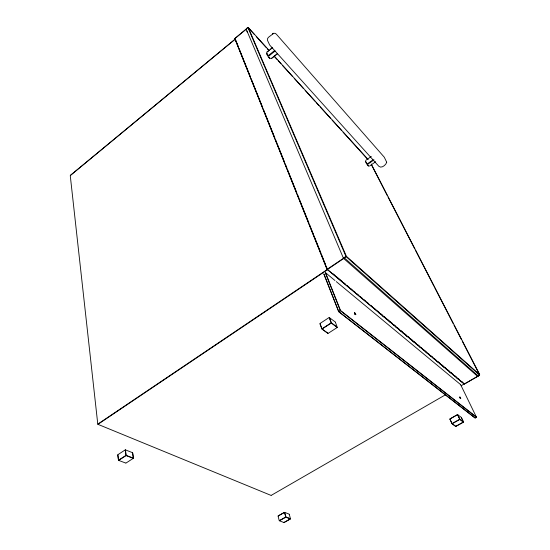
<?xml version="1.0" encoding="UTF-8"?>
<svg xmlns="http://www.w3.org/2000/svg" width="550" height="550" viewBox="0 0 550 550"><rect width="100%" height="100%" fill="white"/><g stroke="black" fill="none" stroke-linecap="round" stroke-linejoin="round"><path stroke-width="0.82" d="M460.728 398.179L459.876 397.464M459.69 397.272L460.728 398.317M355.486 314.669L354.537 313.108L355.156 314.263M354.475 313.225L355.252 313.308L355.733 314.538M246.359 28.669L247.603 27.644M246.455 28.71L247.699 27.686M235.029 38.362L246.606 28.786L235.091 38.383M70.386 175.374L235.118 39.188M70.483 175.361L235.18 39.201M266.922 52.044L272.546 47.513M267.087 52.092L268.957 50.579M270.208 49.576L272.078 48.063M268.448 55.488L274.732 50.435M268.833 56.045L275.117 50.992M271.184 58.609L277.454 53.584M271.343 58.651L277.606 53.632M365.798 160.339L371.291 156.427M367.538 163.749L372.996 159.864M367.861 164.216L374.007 159.844M369.545 166.059L375.678 161.7M343.771 257.833L345.565 256.623M327.387 269.143L344.073 257.902M97.983 423.995L327.229 269.541M327.559 269.39L345.847 257.029M98.134 424.215L327.401 269.789M117.954 454.644L125.166 449.934M320.155 323.379L329.017 317.597M338.944 311.369L340.044 310.654M339.103 311.596L340.202 310.874M118.649 460.123L125.812 455.496M322.121 328.714L331.004 322.974M118.772 460.295L125.936 455.668M322.252 328.907L331.134 323.166M126.039 463.024L133.251 458.363M328.261 333.279L337.116 327.559M271.281 495.337L445.534 394.763M461.106 385.777L464.076 383.989M477.929 376.062L479.387 375.217M464.475 383.914L479.394 375.341M464.475 383.989L478.101 376.131M278.211 515.879L284.398 512.387M450.072 418.846L457.401 414.707L450.072 418.908M278.176 515.962L284.364 512.462M279.407 520.589L285.622 517.096M452.196 423.507L459.566 419.361M279.503 520.726L285.718 517.227M452.299 423.651L459.669 419.513M284.164 522.383L290.352 518.918L285.938 517.192M455.957 426.25L463.279 422.152M284.13 522.466L290.317 519.001M455.957 426.319L463.279 422.221M475.42 417.952L476.314 417.368M118.649 460.384L125.757 463.066M279.345 520.774L283.917 522.5M126.314 455.428L133.258 458.109M286 517.034L290.414 518.739M126.225 455.627L133.176 458.308M125.455 449.893L132.495 452.664M284.618 512.346L289.149 514.133M97.989 424.346L271.006 495.385M355.747 314.511L354.633 313.046M355.726 314.6L354.936 313.789M354.984 313.032L354.805 313.356M354.558 313.012L355.644 314.208M322.19 329.106L327.965 333.314M452.224 423.789L455.737 426.346M322.011 329.065L327.786 333.272M452.066 423.741L455.579 426.298M331.519 322.926L337.232 327.209L335.369 322.169M459.951 419.313L463.416 421.912M331.437 323.139L337.143 327.422M459.889 419.478L463.361 422.084M329.312 317.57L335.191 321.915M457.621 414.672L461.251 417.347M339.02 311.836L475.166 417.986M338.807 311.795L474.98 417.931M340.656 310.592L476.479 417.092M340.553 310.846L476.417 417.292M325.683 272.834L334.936 280.5M336.256 281.593L460.536 384.553M333.169 273.9L335.143 275.557M336.462 276.664L342.389 281.627M343.709 282.728L345.682 284.384M347.002 285.484L348.975 287.141M350.295 288.241L352.268 289.898M353.588 291.005L355.561 292.655M356.881 293.762L358.861 295.412M360.174 296.519L362.154 298.169M363.467 299.276L365.447 300.933M366.761 302.032L368.741 303.689M370.714 305.339L372.694 306.996M374.007 308.103L375.987 309.753M377.3 310.86L379.28 312.51M380.593 313.617L382.573 315.274M383.886 316.374L385.866 318.031M387.179 319.131L389.159 320.788M390.479 321.887L392.453 323.544M393.772 324.644L395.746 326.301M397.066 327.408L399.039 329.058M401.019 330.715L402.332 331.815M404.312 333.472L406.285 335.129M407.605 336.229L409.578 337.886M410.898 338.986L412.871 340.643M414.191 341.743L416.164 343.399M417.484 344.506L419.457 346.156M420.777 347.263L422.751 348.913M424.071 350.02L426.044 351.677M428.024 353.327L429.337 354.434M431.317 356.084L432.637 357.191M434.61 358.848L435.93 359.947M437.903 361.604L439.876 363.254M441.196 364.361L443.176 366.011M444.489 367.118L446.469 368.775M447.783 369.875L449.763 371.532M451.076 372.632L453.056 374.289M454.369 375.389L456.349 377.046M458.322 378.703L459.642 379.803M461.615 381.459L462.935 382.559M327.786 269.761L464.179 383.879M327.477 269.679L464.193 384.031M378.524 312.517L380.497 314.167M382.47 315.817L383.783 316.917M385.756 318.567L387.069 319.66M389.043 321.31L390.356 322.41M392.329 324.06L393.642 325.16M395.615 326.81L396.928 327.91M398.901 329.56L400.874 331.203M402.188 332.303L404.161 333.953M406.134 335.603L407.447 336.703M409.42 338.353L410.74 339.453M412.706 341.103L414.026 342.203M415.999 343.846L417.312 344.946M419.286 346.596L420.599 347.696M422.572 349.346L423.885 350.446M425.858 352.096L427.831 353.746M429.144 354.846L431.118 356.489M433.091 358.139L434.404 359.239M436.377 360.889L437.69 361.989M439.663 363.639L440.976 364.739M442.949 366.389L444.263 367.482M446.236 369.132L447.549 370.232M449.522 371.882L450.842 372.982M452.808 374.632L454.128 375.732M456.754 377.933L458.067 379.033M460.041 380.676L461.354 381.776M343.908 258.713L477.476 376.241M344.637 258.122L478.204 375.939M346.479 256.981L479.572 375.031M346.658 256.541L479.689 374.688M355.087 314.304L355.664 314.669L355.726 314.091M354.826 313.046L355.424 313.775M459.951 397.031L460.714 398.248M459.882 397.052L460.543 397.994M460.261 398.207L460.659 398.447L460.212 397.691M268.702 56.849L270.311 58.609M367.682 164.828L368.83 166.086M268.221 56.898L269.83 58.651M367.221 164.808L368.376 166.066M266.702 53.446L267.774 54.615M248.428 27.658L269.136 50.469M274.312 56.176L368.094 159.472M248.174 27.686L254.499 34.657M256.231 36.561L266.007 47.328M267.163 48.593L268.888 50.497M274.065 56.196L276.939 59.366M278.094 60.631L280.968 63.8M282.693 65.704L292.476 76.471M294.202 78.375L303.407 88.509M305.133 90.406L314.916 101.179M316.071 102.444L318.945 105.614M320.093 106.879L330.454 118.284M332.179 120.189L341.385 130.322M343.111 132.227L367.854 159.466M459.704 397.21L460.329 398.179M459.986 397.891L460.584 398.468L460.405 398.028M371.229 163.996L479.683 374.516M371.546 164.986L387.255 195.498M388.046 197.024L414.748 248.889M415.539 250.415L433.998 286.268M434.782 287.788L453.241 323.641M454.025 325.167L461.484 339.659M462.275 341.186L479.552 374.743M365.523 160.999L366.912 163.728M365.393 161.446L366.781 164.175M460.694 384.78L476.403 417.106M461.388 417.546L463.416 421.822M461.333 417.643L463.361 421.919M457.779 414.81L459.807 419.107M457.614 414.837L459.649 419.134M449.989 419.141L451.983 423.438M449.934 419.237L451.921 423.541M266.578 52.793L267.788 55.55M266.482 53.384L267.692 56.141M248.298 27.603L346.266 255.991M247.947 27.603L345.806 256.025M246.166 29.074L343.241 257.757M246.792 30.979L247.466 32.56M235.324 39.16L238.514 47.121M239.147 48.709L250.614 77.364M251.254 78.959L262.721 107.608M263.354 109.203L274.821 137.851M275.461 139.446L277.056 143.426M277.688 145.014L284.701 162.525M285.333 164.12L286.928 168.094M287.561 169.689L289.156 173.669M289.795 175.257L296.801 192.768M297.44 194.363L299.028 198.344M299.668 199.932L301.262 203.913M301.895 205.508L308.907 223.011M309.54 224.606L311.135 228.587M311.774 230.175L313.363 234.156M314.002 235.751L321.007 253.261M321.647 254.849L323.235 258.83M323.874 260.418L325.469 264.399M326.102 265.994L327.381 269.177M234.905 38.61L327.071 269.094M234.884 38.809L327.009 269.308M325.621 272.903L340.443 310.289M325.373 272.924L340.182 310.317M323.916 273.9L338.649 311.307M323.861 274.086L338.594 311.486M329.443 317.687L331.341 322.664M329.223 317.707L331.121 322.692M320.038 323.668L321.874 328.659M319.997 323.812L321.832 328.811M289.272 514.312L290.434 518.698M355.561 314.249L355.575 314.696L354.489 313.143M284.687 512.518L285.869 516.849M284.529 512.545L285.711 516.876M278.087 516.175L279.214 520.589M132.653 452.891L133.375 457.992M132.653 453.001L133.375 458.095M125.455 450.072L126.149 455.201M125.249 450.099L125.936 455.228M117.831 454.912L118.484 460.041M117.831 455.022L118.484 460.151M70.263 175.608L97.776 424.05M386.705 162.209C386.024 164.986 381.404 168.836 378.833 166.292L269.672 45.018L267.499 40.37L267.403 38.968L268.324 37.421L273.728 33.296L275.227 33.337L276.403 34.251L384.251 157.169L386.705 162.209M273.673 33.323L272.738 33.825L273.673 33.323"/></g></svg>
